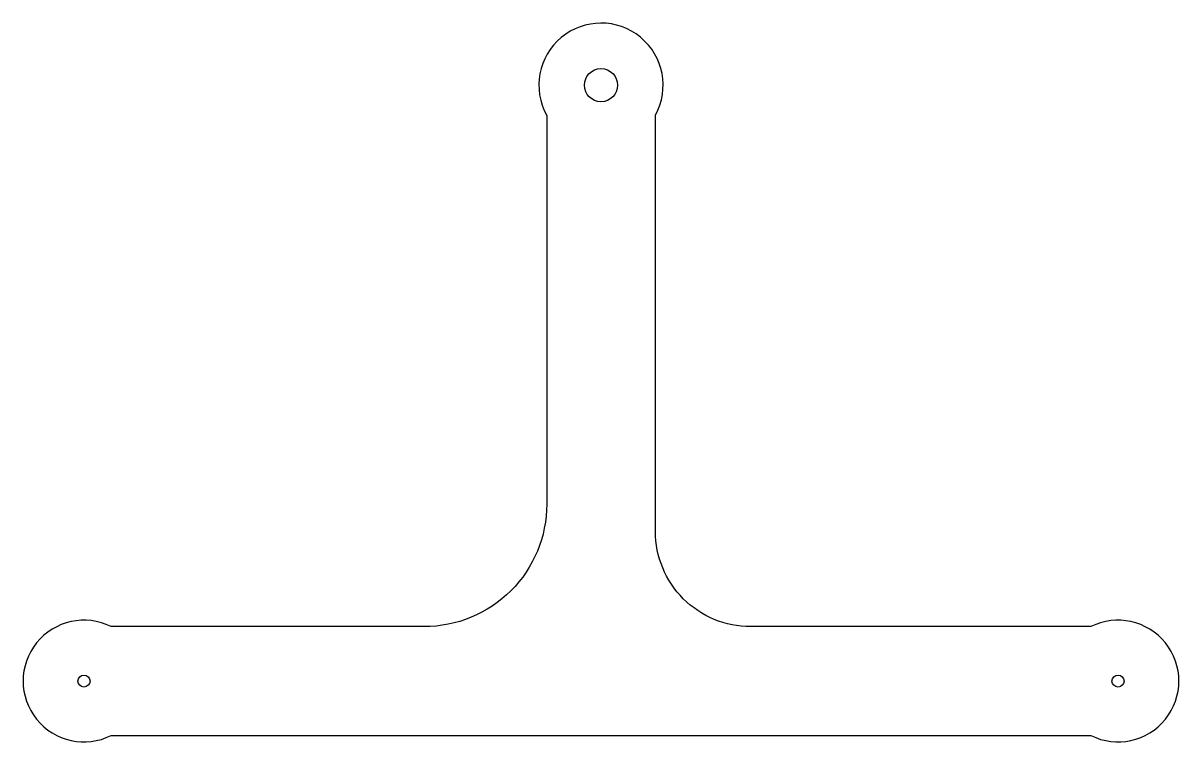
# Model space of a CAD drawing. Header units: millimetres. Extents: x -40 to 724, y -40 to 435.
import ezdxf

# ---------------------------------------------------------------- set-up
doc = ezdxf.new("R2010")
doc.units = ezdxf.units.MM
doc.layers.get('0').update_dxf_attribs({"linetype": 'CONTINUOUS'})

msp = doc.modelspace()

# ---------------------------------------------------------------- linework, layer by layer
msp.add_lwpolyline([(378, 99), (378, 374.4, 1.695342), (306.08, 374.25), (306.08, 117, -0.414214), (225.08, 36), (18, 36, 1.618034), (18, -36), (666, -36, 1.618034), (666, 36), (441, 36, -0.414214)], format="xyb", close=True)
for centre, radius in [((342, 394.2), 11), ((0, 0), 4), ((684, 0), 4)]:
    msp.add_circle(centre, radius)

doc.saveas('drawing.dxf')
